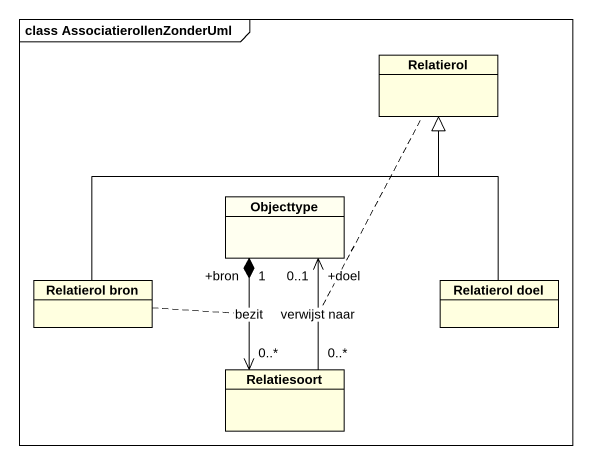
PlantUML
@startuml
mainframe class AssociatierollenZonderUml
hide circle
hide empty members
class Relatierol #FFFFE0
class Objecttype #FFFFF0
class "Relatierol bron" as Relatierol_bron #FFFFE0
class "Relatierol doel" as Relatierol_doel #FFFFE0
class Relatiesoort #FFFFE0
Objecttype "+doel\n0..1" <-- "0..*" Relatiesoort : verwijst naar
(Objecttype, Relatiesoort) .. Relatierol
Objecttype "+bron\n1" *--> "0..*" Relatiesoort : bezit
(Objecttype, Relatiesoort) .. Relatierol_bron
Relatierol_bron -up-|> Relatierol
Relatierol_doel -up-|> Relatierol
@enduml
